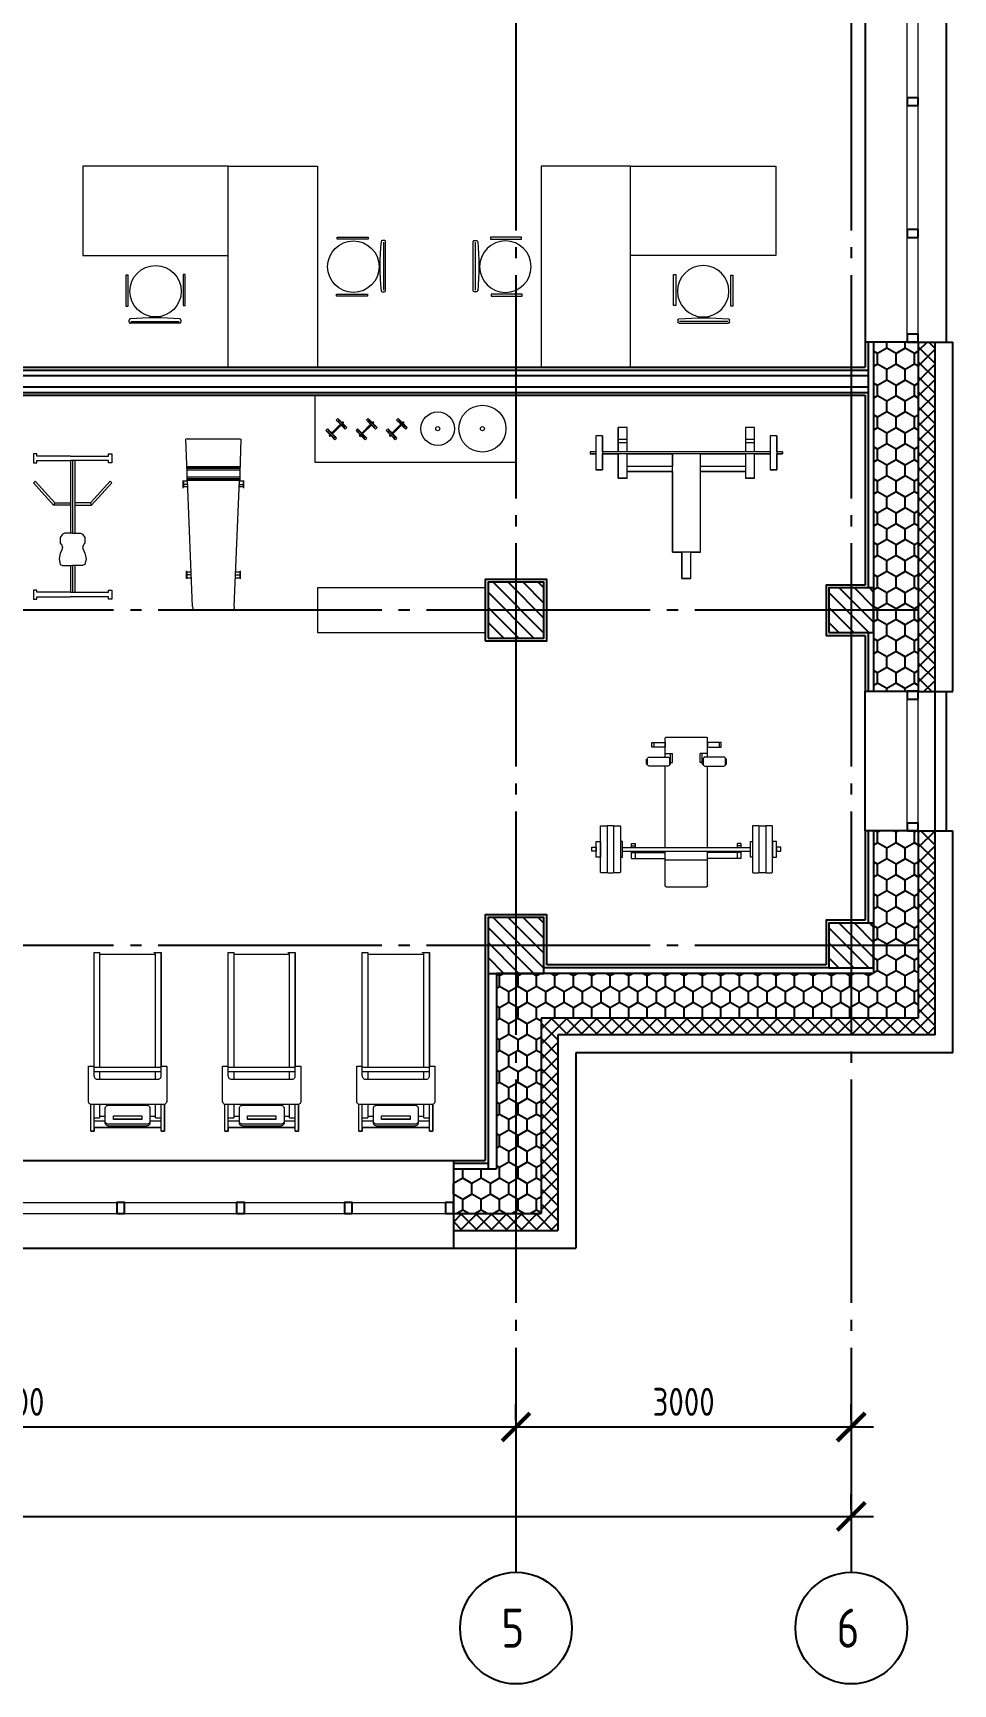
# Model space of a CAD drawing. Header units: millimetres. Extents: x -4830 to 49130, y -6610 to 29660.
# Drawn here: x 22679 to 30910, y -6610 to 8166 of the extents above; entities that cross this region are included whole.
import ezdxf

# ---------------------------------------------------------------- set-up
doc = ezdxf.new("R2010")
doc.units = ezdxf.units.MM
doc.linetypes.add('ГОСТ 2.303 5', pattern=[24, 20, -1.5, 1, -1.5])
doc.layers.add('Оборудование', color=5, linetype='Continuous', lineweight=18)
doc.layers.add('оси', color=40, linetype='Continuous')
doc.styles.add('ГОСТ 2.304', font='CS_Gost2304.shx')
doc.dimstyles.new('СПДС', dxfattribs={"dimscale": 100, "dimtxt": 2.5, "dimasz": 2.5, "dimexe": 2, "dimexo": 0.625, "dimgap": 1, "dimtad": 1, "dimdec": 0, "dimtxsty": 'ГОСТ 2.304', "dimblk": 'OBLIQUE', "dimblk1": 'OBLIQUE', "dimblk2": 'OBLIQUE', "dimcen": 2.5, "dimdle": 2, "dimadec": 0, "dimazin": 2, "dimtfac": 0.75, "dimtdec": 4, "dimtmove": 1, "dimatfit": 3, "dimfxl": 1, "dimtfill": 1, "dimtolj": 1, "dimarcsym": 1})
pattern_1 = [(90, (-394169.684, -10084.31), (-82.48892, 142.875), [95.25, -190.5]), (210, (-394169.684, -10084.31), (-82.48892, -142.875), [95.25, -190.5]), (150, (-394169.684, -10084.31), (-164.97784, 3e-07), [-190.5, 95.25])]
pattern_2 = [(135, (-394169.68, -10084.31), (-67.35192, -67.35192), []), (225, (-394169.68, -10084.31), (67.35192, -67.35192), [])]

# ---------------------------------------------------------------- blocks, each defined once
blk = doc.blocks.new('_ArchTick')
at = {"color": 0, "linetype": 'ByBlock', "const_width": 0.15}
blk.add_lwpolyline([(-0.5, -0.5), (0.5, 0.5)], dxfattribs=at)
blk = doc.blocks.new('*D42')
at = {"layer": 'Defpoints', "color": 0, "ltscale": 100, "transparency": 16777216}
for p in [(0, -5110), (30000, -5110), (30000, -5110)]:
    blk.add_point(p, dxfattribs=at)
at = {"layer": 'оси', "color": 0, "lineweight": -2, "ltscale": 100, "transparency": 16777216}
for p, q in [((0, -5047.5), (0, -4910)), ((30000, -5047.5), (30000, -4910)), ((-200, -5110), (30200, -5110))]:
    blk.add_line(p, q, dxfattribs=at)
at = {"layer": 'оси', "color": 0, "lineweight": -2, "ltscale": 100, "transparency": 16777216, "xscale": 250, "yscale": 250, "zscale": 250, "rotation": 180}
blk.add_blockref('_ArchTick', (0, -5110), dxfattribs=at)
at = {"layer": 'оси', "color": 0, "lineweight": -2, "ltscale": 100, "transparency": 16777216, "xscale": 250, "yscale": 250, "zscale": 250}
blk.add_blockref('_ArchTick', (30000, -5110), dxfattribs=at)
at = {"layer": 'оси', "color": 0, "ltscale": 100, "transparency": 16777216, "insert": (15000, -4885), "char_height": 250, "attachment_point": 5, "style": 'ГОСТ 2.304', "bg_fill": 3, "box_fill_scale": 1.1, "bg_fill_color": 256, "bg_fill_true_color": 13158600, "bg_fill_transparency": 0}
blk.add_mtext('\\A1;30000', dxfattribs=at)
blk = doc.blocks.new('*D46')
at = {"layer": 'Defpoints', "color": 0, "ltscale": 100, "transparency": 16777216}
for p in [(18000, -4310), (27000, -4310), (27000, -4310)]:
    blk.add_point(p, dxfattribs=at)
at = {"layer": 'оси', "color": 0, "lineweight": -2, "ltscale": 100, "transparency": 16777216}
for p, q in [((18000, -4247.5), (18000, -4110)), ((27000, -4247.5), (27000, -4110)), ((17800, -4310), (27200, -4310))]:
    blk.add_line(p, q, dxfattribs=at)
at = {"layer": 'оси', "color": 0, "lineweight": -2, "ltscale": 100, "transparency": 16777216, "xscale": 250, "yscale": 250, "zscale": 250, "rotation": 180}
blk.add_blockref('_ArchTick', (18000, -4310), dxfattribs=at)
at = {"layer": 'оси', "color": 0, "lineweight": -2, "ltscale": 100, "transparency": 16777216, "xscale": 250, "yscale": 250, "zscale": 250}
blk.add_blockref('_ArchTick', (27000, -4310), dxfattribs=at)
at = {"layer": 'оси', "color": 0, "ltscale": 100, "transparency": 16777216, "insert": (22500, -4085), "char_height": 250, "attachment_point": 5, "style": 'ГОСТ 2.304', "bg_fill": 3, "box_fill_scale": 1.1, "bg_fill_color": 256, "bg_fill_true_color": 13158600, "bg_fill_transparency": 0}
blk.add_mtext('\\A1;9000', dxfattribs=at)
blk = doc.blocks.new('*D47')
at = {"layer": 'Defpoints', "color": 0, "ltscale": 100, "transparency": 16777216}
for p in [(27000, -4310), (30000, -4310), (30000, -4310)]:
    blk.add_point(p, dxfattribs=at)
at = {"layer": 'оси', "color": 0, "lineweight": -2, "ltscale": 100, "transparency": 16777216}
for p, q in [((27000, -4247.5), (27000, -4110)), ((30000, -4247.5), (30000, -4110)), ((26800, -4310), (30200, -4310))]:
    blk.add_line(p, q, dxfattribs=at)
at = {"layer": 'оси', "color": 0, "lineweight": -2, "ltscale": 100, "transparency": 16777216, "xscale": 250, "yscale": 250, "zscale": 250, "rotation": 180}
blk.add_blockref('_ArchTick', (27000, -4310), dxfattribs=at)
at = {"layer": 'оси', "color": 0, "lineweight": -2, "ltscale": 100, "transparency": 16777216, "xscale": 250, "yscale": 250, "zscale": 250}
blk.add_blockref('_ArchTick', (30000, -4310), dxfattribs=at)
at = {"layer": 'оси', "color": 0, "ltscale": 100, "transparency": 16777216, "insert": (28500, -4085), "char_height": 250, "attachment_point": 5, "style": 'ГОСТ 2.304', "bg_fill": 3, "box_fill_scale": 1.1, "bg_fill_color": 256, "bg_fill_true_color": 13158600, "bg_fill_transparency": 0}
blk.add_mtext('\\A1;3000', dxfattribs=at)
blk = doc.blocks.new('ТР12 1340х1690')
at = {"layer": 'Оборудование'}
for p, q in [((-370, 1330), (-370, 1020)), ((-360, 1340), (0, 1340)), ((10, 1330), (10, 1020)), ((-670, 1088), (-370, 1088)), ((-670, 1088), (-670, 1020)), ((-636, 1088), (-636, 1020)), ((-370, 1100), (10, 1100)), ((310, 1088), (10, 1088)), ((276, 1088), (276, 1020)), ((310, 1088), (310, 1020)), ((-752, 1020), (392, 1020)), ((-752, 988), (392, 988)), ((-670, 1034), (-370, 1034)), ((-670, 988), (-670, 954)), ((-670, 974), (-636, 974)), ((-670, 954), (-636, 954)), ((-636, 988), (-636, 954)), ((-370, 988), (-370, 260)), ((310, 1034), (10, 1034)), ((10, 988), (10, 260)), ((276, 988), (276, 954)), ((310, 974), (276, 974)), ((310, 954), (276, 954)), ((310, 988), (310, 954)), ((-370, 180), (-370, 10)), ((-370, 148), (-304, 148)), ((-322, 228), (-304, 228)), ((-322, 198), (-322, 148)), ((-304, 228), (-304, 148)), ((-56, 228), (-56, 148)), ((-38, 228), (-56, 228)), ((10, 148), (-56, 148)), ((-38, 198), (-38, 148)), ((10, 180), (10, 10)), ((-472, 50), (-472, 90)), ((-360, 0), (0, 0)), ((112, 50), (112, 90))]:
    blk.add_line(p, q, dxfattribs=at)
for points in [[(-944, 794), (-896, 794, 0.414214), (-890, 800), (-890, 1208, 0.414214), (-896, 1214), (-944, 1214, 0.414214), (-950, 1208), (-950, 800, 0.414214)], [(-836, 794), (-884, 794, -0.414214), (-890, 800), (-890, 1208, -0.414214), (-884, 1214), (-836, 1214, -0.414214), (-830, 1208), (-830, 800, -0.414214)], [(-824, 794), (-776, 794, 0.414214), (-770, 800), (-770, 1208, 0.414214), (-776, 1214), (-824, 1214, 0.414214), (-830, 1208), (-830, 800, 0.414214)], [(464, 794), (416, 794, -0.414214), (410, 800), (410, 1208, -0.414214), (416, 1214), (464, 1214, -0.414214), (470, 1208), (470, 800, -0.414214)], [(476, 794), (524, 794, 0.414214), (530, 800), (530, 1208, 0.414214), (524, 1214), (476, 1214, 0.414214), (470, 1208), (470, 800, 0.414214)], [(584, 794), (536, 794, -0.414214), (530, 800), (530, 1208, -0.414214), (536, 1214), (584, 1214, -0.414214), (590, 1208), (590, 800, -0.414214)], [(-514, 180), (-346, 180, 0.414214), (-330, 196), (-330, 244, 0.414214), (-346, 260), (-514, 260, 0.414214), (-530, 244), (-530, 196, 0.414214)], [(154, 180), (-14, 180, -0.414214), (-30, 196), (-30, 244, -0.414214), (-14, 260), (154, 260, -0.414214), (170, 244), (170, 196, -0.414214)]]:
    blk.add_lwpolyline(points, format="xyb", close=True, dxfattribs=at)
for points in [[(-986, 934), (-950, 934), (-950, 1074), (-986, 1074)], [(-752, 934), (-770, 934), (-770, 1074), (-752, 1074)], [(392, 934), (410, 934), (410, 1074), (392, 1074)], [(626, 934), (590, 934), (590, 1074), (626, 1074)], [(-1026, 984), (-986, 984), (-986, 1020), (-1026, 1020)], [(666, 984), (626, 984), (626, 1020), (666, 1020)], [(-538, 198), (-530, 198), (-530, 244), (-538, 244)], [(-322, 198), (-330, 198), (-330, 244), (-322, 244)], [(-38, 198), (-30, 198), (-30, 244), (-38, 244)], [(178, 198), (170, 198), (170, 244), (178, 244)], [(-370, 50), (-370, 90), (-490, 90), (-490, 50)], [(10, 50), (10, 90), (130, 90), (130, 50)]]:
    blk.add_lwpolyline(points, close=True, dxfattribs=at)
for centre, start, end in [((-360, 1330), 90, 180), ((0, 1330), 0, 90), ((-360, 10), 180, 270), ((0, 10), 270, 0)]:
    blk.add_arc(centre, 10, start, end, dxfattribs=at)
blk = doc.blocks.new('ТР05 700х1600')
at = {"layer": 'Оборудование'}
for p, q in [((-630, 1600), (-630, 1360)), ((-630, 1600), (-600, 1600)), ((-600, 1600), (-630, 1600)), ((-630, 1600), (-630, 1360)), ((-600, 1600), (-600, 1362)), ((-600, 1565), (-600, 1600)), ((-600, 1565), (0, 1565)), ((0, 1565), (-600, 1565)), ((-600, 1506), (-500, 1506)), ((-600, 1480), (-550, 1480)), ((-550, 1362), (-550, 1480)), ((-498, 1536), (-500, 1531)), ((-500, 1531), (-500, 1527)), ((-500, 1527), (-500, 1392)), ((-498, 1521), (-500, 1517)), ((-500, 1517), (-500, 1512)), ((-496, 1540), (-498, 1536)), ((-496, 1525), (-498, 1521)), ((-493, 1543), (-496, 1540)), ((-493, 1529), (-496, 1525)), ((-489, 1547), (-493, 1543)), ((-489, 1532), (-493, 1529)), ((-485, 1549), (-489, 1547)), ((-485, 1534), (-489, 1532)), ((-480, 1551), (-485, 1549)), ((-480, 1536), (-485, 1534)), ((-475, 1552), (-480, 1551)), ((-475, 1537), (-480, 1536)), ((-470, 1553), (-475, 1552)), ((-470, 1538), (-475, 1537)), ((-130, 1553), (-470, 1553)), ((-130, 1538), (-470, 1538)), ((-173, 1494), (-427, 1494)), ((-427, 1494), (-427, 1461)), ((-173, 1493), (-427, 1493)), ((-173, 1461), (-173, 1494)), ((-125, 1552), (-130, 1553)), ((-125, 1537), (-130, 1538)), ((-120, 1551), (-125, 1552)), ((-120, 1536), (-125, 1537)), ((-115, 1549), (-120, 1551)), ((-115, 1534), (-120, 1536)), ((-111, 1547), (-115, 1549)), ((-111, 1532), (-115, 1534)), ((-107, 1543), (-111, 1547)), ((-107, 1529), (-111, 1532)), ((-104, 1540), (-107, 1543)), ((-104, 1525), (-107, 1529)), ((-102, 1536), (-104, 1540)), ((-102, 1521), (-104, 1525)), ((-100, 1531), (-102, 1536)), ((-100, 1517), (-102, 1521)), ((-100, 1527), (-100, 1531)), ((-100, 1392), (-100, 1527)), ((-100, 1512), (-100, 1517)), ((-100, 1506), (0, 1506)), ((-50, 1480), (0, 1480)), ((-50, 1480), (-50, 1362)), ((0, 1600), (0, 1362)), ((0, 1600), (30, 1600)), ((30, 1600), (0, 1600)), ((0, 1600), (0, 1565)), ((30, 1600), (30, 1360)), ((30, 1360), (30, 1600)), ((-648, 1342), (-650, 1337)), ((-650, 1337), (-650, 1332)), ((-649, 1337), (-650, 1332)), ((-650, 1332), (-650, 1016)), ((-650, 1332), (-650, 1016)), ((-648, 1342), (-649, 1337)), ((-646, 1347), (-648, 1342)), ((-646, 1347), (-648, 1342)), ((-643, 1351), (-646, 1347)), ((-643, 1351), (-646, 1347)), ((-639, 1355), (-643, 1351)), ((-639, 1355), (-643, 1351)), ((-635, 1358), (-639, 1355)), ((-635, 1358), (-639, 1355)), ((-630, 1360), (-635, 1358)), ((-630, 1360), (-635, 1358)), ((-625, 1361), (-630, 1360)), ((-620, 1362), (-625, 1361)), ((20, 1362), (-620, 1362)), ((-550, 1465), (-500, 1465)), ((-500, 1392), (-500, 1388)), ((-500, 1388), (-498, 1384)), ((-498, 1384), (-496, 1380)), ((-496, 1380), (-493, 1376)), ((-493, 1376), (-489, 1373)), ((-489, 1373), (-485, 1370)), ((-485, 1370), (-480, 1368)), ((-480, 1368), (-475, 1367)), ((-475, 1367), (-470, 1367)), ((-470, 1367), (-130, 1367)), ((-427, 1461), (-173, 1461)), ((-130, 1367), (-125, 1367)), ((-125, 1367), (-120, 1368)), ((-120, 1368), (-115, 1370)), ((-115, 1370), (-111, 1373)), ((-111, 1373), (-107, 1376)), ((-107, 1376), (-104, 1380)), ((-104, 1380), (-102, 1384)), ((-102, 1384), (-100, 1388)), ((-100, 1465), (-50, 1465)), ((-100, 1388), (-100, 1392)), ((25, 1361), (20, 1362)), ((30, 1360), (25, 1361)), ((35, 1358), (30, 1360)), ((35, 1358), (30, 1360)), ((39, 1355), (35, 1358)), ((39, 1355), (35, 1358)), ((43, 1351), (39, 1355)), ((43, 1351), (39, 1355)), ((46, 1347), (43, 1351)), ((46, 1347), (43, 1351)), ((48, 1342), (46, 1347)), ((48, 1342), (46, 1347)), ((50, 1337), (48, 1342)), ((49, 1337), (48, 1342)), ((50, 1332), (49, 1337)), ((50, 1332), (50, 1337)), ((50, 1016), (50, 1332)), ((50, 1016), (50, 1332)), ((-600, 1110), (-598, 1115)), ((-600, 1105), (-600, 1110)), ((-600, 1105), (-600, 0)), ((-600, 1066), (0, 1066)), ((-598, 1115), (-596, 1120)), ((-596, 1120), (-593, 1124)), ((-593, 1124), (-589, 1128)), ((-589, 1128), (-585, 1131)), ((-585, 1131), (-580, 1133)), ((-580, 1133), (-575, 1134)), ((-575, 1134), (-570, 1135)), ((-570, 1135), (-30, 1135)), ((-550, 1066), (-550, 1135)), ((-50, 1135), (-50, 1066)), ((-30, 1135), (-25, 1134)), ((-25, 1134), (-20, 1133)), ((-20, 1133), (-15, 1131)), ((-15, 1131), (-11, 1128)), ((-11, 1128), (-7, 1124)), ((-7, 1124), (-4, 1120)), ((-4, 1120), (-2, 1115)), ((-2, 1115), (0, 1110)), ((0, 1110), (0, 1105)), ((0, 1105), (0, 0)), ((-650, 1016), (-600, 1016)), ((-650, 1016), (-600, 1016)), ((-600, 1026), (0, 1026)), ((-600, 1016), (-600, 0)), ((-550, 0), (-550, 1026)), ((-50, 1026), (-50, 0)), ((0, 1016), (50, 1016)), ((0, 0), (0, 1016)), ((0, 1016), (50, 1016)), ((-600, 0), (-550, 0)), ((-600, 0), (-550, 0)), ((-550, 15), (-50, 15)), ((-550, 0), (-550, 15)), ((-550, 15), (-50, 15)), ((-55, 4), (-62, 4)), ((-62, 4), (-62, 0)), ((-62, 0), (-55, 0)), ((-55, 0), (-55, 4)), ((-50, 15), (-50, 0)), ((-50, 0), (0, 0)), ((-50, 0), (0, 0))]:
    blk.add_line(p, q, dxfattribs=at)
blk = doc.blocks.new('ТР07 1720х1350')
at = {"layer": 'Оборудование'}
for p, q in [((-80, 0), (-80, -236)), ((-80, 0), (0, 0)), ((-80, 0), (0, 0)), ((0, 0), (-80, 0)), ((-80, 0), (-80, -236)), ((0, 0), (0, -236)), ((0, -236), (0, 0)), ((-165, -236), (-165, -1114)), ((-165, -236), (85, -236)), ((-165, -236), (85, -236)), ((-80, -236), (-165, -236)), ((-165, -236), (-165, -958)), ((85, -236), (0, -236)), ((85, -236), (85, -1114)), ((85, -958), (85, -236)), ((-850, -973), (-790, -973)), ((-850, -1275), (-850, -973)), ((-790, -973), (-850, -973)), ((-850, -973), (-850, -1114)), ((-790, -1275), (-790, -973)), ((-790, -1114), (-790, -973)), ((-650, -896), (-650, -1114)), ((-650, -896), (-570, -896)), ((-570, -896), (-650, -896)), ((-650, -896), (-650, -1114)), ((-570, -1114), (-570, -896)), ((-570, -958), (-570, -896)), ((-570, -958), (-165, -958)), ((-165, -958), (-570, -958)), ((-570, -1001), (-165, -1001)), ((-570, -1114), (-570, -1001)), ((-570, -1001), (-165, -1001)), ((-165, -1001), (-165, -1114)), ((85, -958), (490, -958)), ((490, -958), (85, -958)), ((85, -1001), (490, -1001)), ((85, -1114), (85, -1001)), ((85, -1001), (490, -1001)), ((490, -896), (490, -1114)), ((490, -896), (570, -896)), ((570, -896), (490, -896)), ((490, -896), (490, -958)), ((490, -1001), (490, -1114)), ((570, -896), (570, -1114)), ((570, -1114), (570, -896)), ((710, -973), (770, -973)), ((710, -1275), (710, -973)), ((770, -973), (710, -973)), ((710, -973), (710, -1114)), ((770, -1275), (770, -973)), ((770, -1114), (770, -973)), ((-900, -1114), (-850, -1114)), ((-900, -1134), (-900, -1114)), ((-850, -1114), (-900, -1114)), ((-900, -1114), (-900, -1134)), ((-900, -1134), (-850, -1134)), ((-900, -1134), (-850, -1134)), ((-850, -1134), (-850, -1275)), ((-790, -1114), (710, -1114)), ((-650, -1114), (-790, -1114)), ((-790, -1134), (710, -1134)), ((-790, -1275), (-790, -1134)), ((-790, -1134), (-650, -1134)), ((-650, -1134), (-650, -1350)), ((-650, -1134), (-650, -1350)), ((-165, -1114), (-570, -1114)), ((-570, -1350), (-570, -1133)), ((-570, -1350), (-570, -1133)), ((-570, -1133), (490, -1134)), ((490, -1114), (85, -1114)), ((490, -1134), (490, -1350)), ((490, -1134), (490, -1350)), ((710, -1114), (570, -1114)), ((570, -1134), (570, -1350)), ((570, -1350), (570, -1134)), ((570, -1134), (710, -1134)), ((710, -1134), (710, -1275)), ((770, -1114), (820, -1114)), ((820, -1114), (770, -1114)), ((770, -1134), (820, -1134)), ((770, -1275), (770, -1134)), ((770, -1134), (820, -1134)), ((820, -1134), (820, -1114)), ((820, -1134), (820, -1114)), ((-850, -1275), (-790, -1275)), ((-850, -1275), (-790, -1275)), ((-650, -1214), (-570, -1214)), ((-650, -1243), (-570, -1243)), ((490, -1214), (570, -1214)), ((490, -1243), (570, -1243)), ((710, -1275), (770, -1275)), ((710, -1275), (770, -1275)), ((-650, -1350), (-570, -1350)), ((-650, -1350), (-570, -1350)), ((490, -1350), (570, -1350)), ((490, -1350), (570, -1350))]:
    blk.add_line(p, q, dxfattribs=at)
blk = doc.blocks.new('m_90')
at = {"layer": 'Оборудование'}
for p, q in [((-114.678508, -7.590031), (-101.588577, 5.502534)), ((-114.211041, -8.057618), (-101.121098, 5.034972)), ((-113.628227, -8.640527), (-100.538284, 4.452062)), ((-113.368851, -8.899998), (-100.278908, 4.192591)), ((-107.7416, 11.656833), (-105.330378, 14.068651)), ((-101.588577, 5.502534), (-107.7416, 11.656833)), ((-105.074805, 10.023141), (-105.591506, 9.50625)), ((-105.591506, 9.50625), (-96.342772, 0.255657)), ((-105.330378, 14.068651), (-103.180271, 11.918068)), ((-103.895217, 11.599517), (-105.27305, 10.221386)), ((-105.27305, 10.221386), (-105.108696, 10.057044)), ((-105.108696, 10.057044), (-95.627838, 0.574231)), ((-100.325495, 9.062791), (-104.814655, 13.552833)), ((-94.414264, 2.116704), (-103.895217, 11.599517)), ((-103.180271, 11.918068), (-103.696972, 11.401272)), ((-91.781348, 0.516892), (-103.346187, 12.083984)), ((-103.346187, 12.083984), (-100.325495, 9.062791)), ((-103.180271, 11.918068), (-102.828223, 11.566019)), ((-100.325495, 9.062791), (-98.555857, 7.292772)), ((-100.278908, 4.192591), (-94.192678, -1.894927)), ((-99.177247, 7.914353), (-97.798735, 9.293175)), ((-97.331256, 8.825589), (-98.709768, 7.44679)), ((-98.127049, 6.86388), (-96.748441, 8.242679)), ((-97.867578, 6.60441), (-96.489066, 7.983208)), ((-97.798735, 9.293175), (-97.331256, 8.825589)), ((-96.748441, 8.242679), (-97.331256, 8.825589)), ((-96.786231, 5.522752), (-93.765622, 2.501464)), ((-96.489066, 7.983208), (-96.748441, 8.242679)), ((-96.342772, 0.255657), (-95.826072, 0.772476)), ((-95.627838, 0.574231), (-94.250006, 1.952339)), ((-93.931443, 2.66738), (-94.448143, 2.150584)), ((-94.250006, 1.952339), (-94.414264, 2.116704)), ((-94.283491, 3.019524), (-92.297071, 1.032615)), ((-94.192678, -1.894927), (-91.781348, 0.516892)), ((-93.765622, 2.501464), (-93.931443, 2.66738)), ((-92.297071, 1.032615), (-93.765622, 2.501464)), ((-69.678508, -7.590031), (-56.588577, 5.502534)), ((-69.211041, -8.057618), (-56.121098, 5.034972)), ((-68.628227, -8.640527), (-55.538284, 4.452062)), ((-68.368851, -8.899998), (-55.278908, 4.192591)), ((-62.7416, 11.656833), (-60.330378, 14.068651)), ((-56.588577, 5.502534), (-62.7416, 11.656833)), ((-60.074805, 10.023141), (-60.591506, 9.50625)), ((-60.591506, 9.50625), (-51.342772, 0.255657)), ((-60.330378, 14.068651), (-58.180271, 11.918068)), ((-58.895217, 11.599517), (-60.27305, 10.221386)), ((-60.27305, 10.221386), (-60.108696, 10.057044)), ((-60.108696, 10.057044), (-50.627838, 0.574231)), ((-55.325495, 9.062791), (-59.814655, 13.552833)), ((-49.414264, 2.116704), (-58.895217, 11.599517)), ((-58.180271, 11.918068), (-58.696972, 11.401272)), ((-46.781348, 0.516892), (-58.346187, 12.083984)), ((-58.346187, 12.083984), (-55.325495, 9.062791)), ((-58.180271, 11.918068), (-57.828223, 11.566019)), ((-55.325495, 9.062791), (-53.555857, 7.292772)), ((-55.278908, 4.192591), (-49.192678, -1.894927)), ((-54.177247, 7.914353), (-52.798735, 9.293175)), ((-52.331256, 8.825589), (-53.709768, 7.44679)), ((-53.127049, 6.86388), (-51.748441, 8.242679)), ((-52.867578, 6.60441), (-51.489066, 7.983208)), ((-52.798735, 9.293175), (-52.331256, 8.825589)), ((-51.748441, 8.242679), (-52.331256, 8.825589)), ((-51.786231, 5.522752), (-48.765622, 2.501464)), ((-51.489066, 7.983208), (-51.748441, 8.242679)), ((-51.342772, 0.255657), (-50.826072, 0.772476)), ((-50.627838, 0.574231), (-49.250006, 1.952339)), ((-48.931443, 2.66738), (-49.448143, 2.150584)), ((-49.250006, 1.952339), (-49.414264, 2.116704)), ((-49.283491, 3.019524), (-47.297071, 1.032615)), ((-49.192678, -1.894927), (-46.781348, 0.516892)), ((-48.765622, 2.501464), (-48.931443, 2.66738)), ((-47.297071, 1.032615), (-48.765622, 2.501464)), ((-24.678508, -7.590031), (-11.588577, 5.502534)), ((-24.211041, -8.057618), (-11.121098, 5.034972)), ((-23.628227, -8.640527), (-10.538284, 4.452062)), ((-23.368851, -8.899998), (-10.278908, 4.192591)), ((-17.7416, 11.656833), (-15.330378, 14.068651)), ((-11.588577, 5.502534), (-17.7416, 11.656833)), ((-15.074805, 10.023141), (-15.591506, 9.50625)), ((-15.591506, 9.50625), (-6.342772, 0.255657)), ((-15.330378, 14.068651), (-13.180271, 11.918068)), ((-13.895217, 11.599517), (-15.27305, 10.221386)), ((-15.27305, 10.221386), (-15.108696, 10.057044)), ((-15.108696, 10.057044), (-5.627838, 0.574231)), ((-10.325495, 9.062791), (-14.814655, 13.552833)), ((-4.414264, 2.116704), (-13.895217, 11.599517)), ((-13.180271, 11.918068), (-13.696972, 11.401272)), ((-1.781348, 0.516892), (-13.346187, 12.083984)), ((-13.346187, 12.083984), (-10.325495, 9.062791)), ((-13.180271, 11.918068), (-12.828223, 11.566019)), ((-10.325495, 9.062791), (-8.555857, 7.292772)), ((-10.278908, 4.192591), (-4.192678, -1.894927)), ((-9.177247, 7.914353), (-7.798735, 9.293175)), ((-7.331256, 8.825589), (-8.709768, 7.44679)), ((-8.127049, 6.86388), (-6.748441, 8.242679)), ((-7.867578, 6.60441), (-6.489066, 7.983208)), ((-7.798735, 9.293175), (-7.331256, 8.825589)), ((-6.748441, 8.242679), (-7.331256, 8.825589)), ((-6.786231, 5.522752), (-3.765622, 2.501464)), ((-6.489066, 7.983208), (-6.748441, 8.242679)), ((-6.342772, 0.255657), (-5.826072, 0.772476)), ((-5.627838, 0.574231), (-4.250006, 1.952339)), ((-3.931443, 2.66738), (-4.448143, 2.150584)), ((-4.250006, 1.952339), (-4.414264, 2.116704)), ((-4.283491, 3.019524), (-2.297071, 1.032615)), ((-4.192678, -1.894927), (-1.781348, 0.516892)), ((-3.765622, 2.501464), (-3.931443, 2.66738)), ((-2.297071, 1.032615), (-3.765622, 2.501464)), ((-120.831543, -1.435733), (-123.242861, -3.847551)), ((-123.242861, -3.847551), (-120.796877, -6.294036)), ((-120.576078, -5.481243), (-121.092778, -5.998039)), ((-121.092778, -5.998039), (-111.84395, -15.248728)), ((-120.831543, -1.435733), (-118.681437, -3.586316)), ((-120.31582, -1.951551), (-120.831543, -1.435733)), ((-119.396383, -3.904891), (-120.774227, -5.282998)), ((-120.774227, -5.282998), (-111.129099, -14.930176)), ((-120.31582, -1.951551), (-118.329388, -3.938365)), ((-118.329388, -3.938365), (-120.31582, -1.951551)), ((-109.915525, -13.38768), (-119.396383, -3.904891)), ((-118.681437, -3.586316), (-119.198138, -4.103112)), ((-118.847352, -3.4204), (-114.057022, -8.211612)), ((-114.057022, -8.211612), (-118.847352, -3.4204)), ((-117.089754, -10.00185), (-118.467003, -11.379385)), ((-118.467003, -11.379385), (-117.157322, -12.689256)), ((-118.329388, -3.938365), (-115.826756, -6.441593)), ((-117.999512, -11.846876), (-116.622359, -10.469436)), ((-117.416698, -12.429881), (-116.039449, -11.052441)), ((-117.157322, -12.689256), (-115.780169, -11.311817)), ((-116.38692, -5.881333), (-114.678508, -7.590031)), ((-114.057022, -8.211612), (-109.432715, -12.836909)), ((-109.2668, -13.00292), (-114.057022, -8.211612)), ((-112.117678, -14.974999), (-109.693843, -17.399311)), ((-111.84395, -15.248728), (-111.327249, -14.731931)), ((-111.129099, -14.930176), (-109.751183, -13.552046)), ((-109.432715, -12.836909), (-109.949404, -13.3538)), ((-109.751183, -13.552046), (-109.915525, -13.38768)), ((-109.784681, -12.48486), (-107.798249, -14.471674)), ((-109.693843, -17.399311), (-107.282621, -14.987492)), ((-107.282621, -14.987492), (-109.432715, -12.836909)), ((-109.432715, -12.836909), (-109.2668, -13.00292)), ((-107.798249, -14.471674), (-109.2668, -13.00292)), ((-107.798249, -14.471674), (-107.282621, -14.987492)), ((-75.831543, -1.435733), (-78.242861, -3.847551)), ((-78.242861, -3.847551), (-75.796877, -6.294036)), ((-75.576078, -5.481243), (-76.092778, -5.998039)), ((-76.092778, -5.998039), (-66.84395, -15.248728)), ((-75.831543, -1.435733), (-73.681437, -3.586316)), ((-75.31582, -1.951551), (-75.831543, -1.435733)), ((-74.396383, -3.904891), (-75.774227, -5.282998)), ((-75.774227, -5.282998), (-66.129099, -14.930176)), ((-75.31582, -1.951551), (-73.329388, -3.938365)), ((-73.329388, -3.938365), (-75.31582, -1.951551)), ((-64.915525, -13.38768), (-74.396383, -3.904891)), ((-73.681437, -3.586316), (-74.198138, -4.103112)), ((-73.847352, -3.4204), (-69.057022, -8.211612)), ((-69.057022, -8.211612), (-73.847352, -3.4204)), ((-72.089754, -10.00185), (-73.467003, -11.379385)), ((-73.467003, -11.379385), (-72.157322, -12.689256)), ((-73.329388, -3.938365), (-70.826756, -6.441593)), ((-72.999512, -11.846876), (-71.622359, -10.469436)), ((-72.416698, -12.429881), (-71.039449, -11.052441)), ((-72.157322, -12.689256), (-70.780169, -11.311817)), ((-71.38692, -5.881333), (-69.678508, -7.590031)), ((-69.057022, -8.211612), (-64.432715, -12.836909)), ((-64.2668, -13.00292), (-69.057022, -8.211612)), ((-67.117678, -14.974999), (-64.693843, -17.399311)), ((-66.84395, -15.248728), (-66.327249, -14.731931)), ((-66.129099, -14.930176), (-64.751183, -13.552046)), ((-64.432715, -12.836909), (-64.949404, -13.3538)), ((-64.751183, -13.552046), (-64.915525, -13.38768)), ((-64.784681, -12.48486), (-62.798249, -14.471674)), ((-64.693843, -17.399311), (-62.282621, -14.987492)), ((-62.282621, -14.987492), (-64.432715, -12.836909)), ((-64.432715, -12.836909), (-64.2668, -13.00292)), ((-62.798249, -14.471674), (-64.2668, -13.00292)), ((-62.798249, -14.471674), (-62.282621, -14.987492)), ((-30.831543, -1.435733), (-33.242861, -3.847551)), ((-33.242861, -3.847551), (-30.796877, -6.294036)), ((-30.576078, -5.481243), (-31.092778, -5.998039)), ((-31.092778, -5.998039), (-21.84395, -15.248728)), ((-30.831543, -1.435733), (-28.681437, -3.586316)), ((-30.31582, -1.951551), (-30.831543, -1.435733)), ((-29.396383, -3.904891), (-30.774227, -5.282998)), ((-30.774227, -5.282998), (-21.129099, -14.930176)), ((-30.31582, -1.951551), (-28.329388, -3.938365)), ((-28.329388, -3.938365), (-30.31582, -1.951551)), ((-19.915525, -13.38768), (-29.396383, -3.904891)), ((-28.681437, -3.586316), (-29.198138, -4.103112)), ((-28.847352, -3.4204), (-24.057022, -8.211612)), ((-24.057022, -8.211612), (-28.847352, -3.4204)), ((-27.089754, -10.00185), (-28.467003, -11.379385)), ((-28.467003, -11.379385), (-27.157322, -12.689256)), ((-28.329388, -3.938365), (-25.826756, -6.441593)), ((-27.999512, -11.846876), (-26.622359, -10.469436)), ((-27.416698, -12.429881), (-26.039449, -11.052441)), ((-27.157322, -12.689256), (-25.780169, -11.311817)), ((-26.38692, -5.881333), (-24.678508, -7.590031)), ((-24.057022, -8.211612), (-19.432715, -12.836909)), ((-19.2668, -13.00292), (-24.057022, -8.211612)), ((-22.117678, -14.974999), (-19.693843, -17.399311)), ((-21.84395, -15.248728), (-21.327249, -14.731931)), ((-21.129099, -14.930176), (-19.751183, -13.552046)), ((-19.432715, -12.836909), (-19.949404, -13.3538)), ((-19.751183, -13.552046), (-19.915525, -13.38768)), ((-19.784681, -12.48486), (-17.798249, -14.471674)), ((-19.693843, -17.399311), (-17.282621, -14.987492)), ((-17.282621, -14.987492), (-19.432715, -12.836909)), ((-19.432715, -12.836909), (-19.2668, -13.00292)), ((-17.798249, -14.471674), (-19.2668, -13.00292)), ((-17.798249, -14.471674), (-17.282621, -14.987492))]:
    blk.add_line(p, q, dxfattribs=at)
blk = doc.blocks.new('ТР01 540х1535')
at = {"layer": 'Оборудование'}
for p, q in [((-433, 1499), (-478, 372)), ((-433, 1499), (-432, 1513)), ((-432, 1513), (-430, 1523)), ((-430, 1523), (-428, 1529)), ((-428, 1529), (-426, 1532)), ((-426, 1532), (-67, 1532)), ((-65, 1529), (-67, 1532)), ((-63, 1523), (-65, 1529)), ((-61, 1513), (-63, 1523)), ((-59, 1499), (-61, 1513)), ((-59, 1499), (-15, 372)), ((-486, 1180), (-486, 1250)), ((-485, 1245), (-443, 1245)), ((-485, 1245), (-485, 1192)), ((-445, 1215), (-485, 1215)), ((-485, 1192), (-445, 1192)), ((-49, 1245), (-7, 1245)), ((-48, 1215), (-6, 1215)), ((-47, 1192), (-7, 1192)), ((-7, 1192), (-7, 1245)), ((-6, 1250), (-6, 1180)), ((-516, 370), (-516, 440)), ((-515, 428), (-475, 428)), ((-515, 428), (-515, 375)), ((-476, 405), (-515, 405)), ((-515, 375), (-478, 375)), ((-492, 0), (-481, 301)), ((-481, 247), (-481, 372)), ((-481, 372), (-12, 372)), ((-481, 371), (-12, 371)), ((-481, 370), (-12, 370)), ((-481, 368), (-12, 368)), ((-481, 364), (-12, 364)), ((-481, 356), (-12, 356)), ((-481, 340), (-12, 340)), ((-17, 428), (23, 428)), ((-16, 405), (24, 405)), ((-15, 375), (23, 375)), ((-12, 372), (-12, 247)), ((-12, 306), (0, 0)), ((23, 375), (23, 428)), ((24, 440), (24, 370)), ((-481, 279), (-12, 279)), ((-481, 263), (-12, 263)), ((-481, 255), (-12, 255)), ((-481, 251), (-12, 251)), ((-481, 249), (-12, 249)), ((-481, 248), (-12, 248)), ((-481, 247), (-12, 247)), ((-481, -3), (-492, 0)), ((-12, -3), (0, 0)), ((-12, -3), (-481, -3))]:
    blk.add_line(p, q, dxfattribs=at)
blk = doc.blocks.new('рабочее место 3')
at = {"layer": 'Оборудование', "ltscale": 100}
for p, q in [((665, 1397), (665, 1378)), ((1116, 1407), (675, 1407)), ((680, 1391), (1111, 1391)), ((1126, 1378), (1126, 1397))]:
    blk.add_line(p, q, dxfattribs=at)
for points in [[(635, 975), (635, 1253), (654, 1253), (654, 975)], [(1146, 969), (1146, 1248), (1165, 1248), (1165, 969)], [(0, 0), (0, 800), (1800, 800), (1800, 0)]]:
    blk.add_lwpolyline(points, close=True, dxfattribs=at)
blk.add_circle((900, 1120), 230, dxfattribs=at)
for centre, radius, start, end in [((675, 1397), 10, 90, 180.0949), ((675, 1378), 10, 180.0949, 264.4594), ((895, 3653), 2296, 264.4594, 275.5391), ((1116, 1397), 10, 0.0375, 90), ((1116, 1378), 10, 275.5391, 0.0375)]:
    blk.add_arc(centre, radius, start, end, dxfattribs=at)
blk = doc.blocks.new('рабочее место 4')
at = {"layer": 'Оборудование', "ltscale": 100}
for p, q in [((1378, 876), (1397, 876)), ((1391, 430), (1391, 861)), ((1407, 866), (1407, 425)), ((1397, 415), (1378, 415))]:
    blk.add_line(p, q, dxfattribs=at)
for points in [[(0, 0), (800, 0), (800, 1300), (0, 1300)], [(969, 896), (1248, 896), (1248, 915), (969, 915)], [(975, 385), (1253, 385), (1253, 404), (975, 404)]]:
    blk.add_lwpolyline(points, close=True, dxfattribs=at)
blk.add_circle((1120, 650), 230, dxfattribs=at)
for centre, radius, start, end in [((3653, 645), 2296, 174.4609, 185.5406), ((1378, 866), 10, 89.9625, 174.4609), ((1397, 866), 10, 360, 89.9625), ((1378, 425), 10, 185.5406, 269.9051), ((1397, 425), 10, 269.9051, 360)]:
    blk.add_arc(centre, radius, start, end, dxfattribs=at)
blk = doc.blocks.new('cg')
at = {"layer": 'Оборудование', "ltscale": 300}
for p, q in [((96955, -10493), (96925, -10493)), ((96925, -10493), (96925, -10573)), ((96925, -10573), (96955, -10573)), ((96955, -10513), (96955, -10493)), ((97255, -10513), (96955, -10513)), ((96955, -10553), (97255, -10553)), ((96955, -10573), (96955, -10553)), ((97255, -10513), (97595, -10513)), ((97255, -10553), (97255, -11203)), ((97595, -10553), (97255, -10553)), ((97275, -10553), (97275, -11203)), ((97295, -10553), (97295, -11203)), ((97595, -10493), (97625, -10493)), ((97595, -10513), (97595, -10493)), ((97595, -10573), (97595, -10553)), ((97625, -10573), (97595, -10573)), ((97625, -10493), (97625, -10573)), ((96925, -10753), (96939, -10739)), ((97105, -10953), (96925, -10753)), ((96939, -10739), (97115, -10933)), ((97611, -10739), (97435, -10933)), ((97445, -10953), (97625, -10753)), ((97625, -10753), (97611, -10739)), ((97115, -10933), (97105, -10953)), ((97115, -10933), (97255, -10933)), ((97255, -10933), (97255, -10953)), ((97295, -10933), (97295, -10953)), ((97435, -10933), (97295, -10933)), ((97435, -10933), (97445, -10953)), ((97255, -10953), (97105, -10953)), ((97295, -10953), (97445, -10953)), ((97185, -11213), (97165, -11243)), ((97205, -11203), (97185, -11213)), ((97275, -11203), (97205, -11203)), ((97275, -11203), (97345, -11203)), ((97345, -11203), (97365, -11213)), ((97365, -11213), (97385, -11243)), ((97165, -11243), (97165, -11293)), ((97165, -11293), (97175, -11303)), ((97175, -11363), (97165, -11383)), ((97175, -11303), (97185, -11333)), ((97185, -11333), (97175, -11363)), ((97375, -11303), (97365, -11333)), ((97365, -11333), (97375, -11363)), ((97385, -11293), (97375, -11303)), ((97375, -11363), (97385, -11383)), ((97385, -11243), (97385, -11293)), ((97165, -11383), (97155, -11433)), ((97155, -11433), (97165, -11483)), ((97165, -11483), (97185, -11493)), ((97185, -11493), (97275, -11493)), ((97255, -11493), (97255, -11733)), ((97365, -11493), (97275, -11493)), ((97275, -11493), (97275, -11733)), ((97295, -11493), (97295, -11733)), ((97385, -11483), (97365, -11493)), ((97385, -11383), (97395, -11433)), ((97395, -11433), (97385, -11483)), ((96955, -11713), (96925, -11713)), ((96925, -11713), (96925, -11793)), ((96925, -11793), (96955, -11793)), ((96955, -11733), (96955, -11713)), ((97255, -11733), (96955, -11733)), ((96955, -11773), (97255, -11773)), ((96955, -11793), (96955, -11773)), ((97255, -11733), (97595, -11733)), ((97595, -11773), (97255, -11773)), ((97595, -11713), (97625, -11713)), ((97595, -11733), (97595, -11713)), ((97595, -11793), (97595, -11773)), ((97625, -11793), (97595, -11793)), ((97625, -11713), (97625, -11793))]:
    blk.add_line(p, q, dxfattribs=at)

msp = doc.modelspace()

# ---------------------------------------------------------------- hatches: boundary and pattern name
at = {"ltscale": 100}
h = msp.add_hatch(dxfattribs=at)
h.set_pattern_fill('HONEY', color=256, scale=30, angle=90)
h.set_pattern_definition(pattern_1)
h.paths.add_polyline_path([(30600, 5400), (30500, 5400), (30200, 5400), (30200, 2272.5), (30500, 2272.5), (30600, 2272.5)])
h = msp.add_hatch(dxfattribs=at)
h.set_pattern_fill('ANSI37', color=256, scale=30, angle=90)
h.set_pattern_definition(pattern_2)
h.paths.add_polyline_path([(30750, 5400), (30600, 5400), (30600, 2272.5), (30750, 2272.5)])
h = msp.add_hatch(dxfattribs=at)
h.set_pattern_fill('ANSI31', color=256, scale=30, angle=90)
h.set_pattern_definition([(135, (-394169.68, -31084.31), (-67.35192, -67.35192), [])])
h.paths.add_polyline_path([(27250, 3250), (26750, 3250), (26750, 2750), (27250, 2750)])
h = msp.add_hatch(dxfattribs=at)
h.set_pattern_fill('ANSI31', color=256, scale=30, angle=90)
h.set_pattern_definition([(135, (-376169.68, -31084.31), (-67.35192, -67.35192), [])])
h.paths.add_polyline_path([(30200, 3200), (29800, 3200), (29800, 2800), (30200, 2800)])
h = msp.add_hatch(dxfattribs=at)
h.set_pattern_fill('HONEY', color=256, scale=30, angle=90)
h.set_pattern_definition(pattern_1)
h.paths.add_polyline_path([(30600, 1025), (30500, 1025), (30200, 1025), (30200, -250), (26825, -250), (26825, -2000), (26440, -2000), (26440, -2400), (27225, -2400), (27225, -650), (30600, -650)])
h = msp.add_hatch(dxfattribs=at)
h.set_pattern_fill('ANSI37', color=256, scale=30, angle=90)
h.set_pattern_definition(pattern_2)
h.paths.add_polyline_path([(27375, -800), (30750, -800), (30750, 1025), (30600, 1025), (30600, -650), (27225, -650), (27225, -2400), (26440, -2400), (26440, -2550), (27375, -2550)])
h = msp.add_hatch(dxfattribs=at)
h.set_pattern_fill('ANSI31', color=256, scale=30, angle=90)
h.set_pattern_definition([(135, (-394169.68, -34084.31), (-67.35192, -67.35192), [])])
h.paths.add_polyline_path([(27250, 250), (26750, 250), (26750, -250), (27250, -250)])
h = msp.add_hatch(dxfattribs=at)
h.set_pattern_fill('ANSI31', color=256, scale=30, angle=90)
h.set_pattern_definition([(135, (-376169.68, -34084.31), (-67.35192, -67.35192), [])])
h.paths.add_polyline_path([(30200, 200), (29800, 200), (29800, -200), (30200, -200)])

# ---------------------------------------------------------------- linework, layer by layer
for p, q in [((30850, 9775), (30850, 5400)), ((30125, 8525), (30125, 5400)), ((30125, 5400), (30125, 5175)), ((30125, 5400), (30125, 5175)), ((30600, 5400), (30125, 5400)), ((30600, 5400), (30125, 5400)), ((30150, 5400), (30150, 3200)), ((30200, 5400), (30200, 2272.5)), ((30600, 5400), (30600, 2272.5)), ((30600, 5400), (30850, 5400)), ((30600, 5400), (30910, 5400)), ((30750, -800), (30750, 5400)), ((30910, 2272.5), (30910, 5400)), ((10185, 5175), (30125, 5175)), ((10185, 5150), (30150, 5150)), ((10185, 5100), (30150, 5100)), ((10185, 5000), (30150, 5000)), ((10185, 4950), (30150, 4950)), ((10185, 4925), (30125, 4925)), ((30125, 4925), (30125, 3225)), ((30125, 2775), (30125, 2272.5)), ((30150, 2800), (30150, 2272.5)), ((30125, 2275), (30125, 2272.5)), ((30125, 1025), (30125, 2275)), ((30600, 2272.5), (30125, 2272.5)), ((30600, 2272.5), (30910, 2272.5)), ((30850, 2275), (30850, 1025)), ((30125, 1025), (30125, 225)), ((30600, 1025), (30125, 1025)), ((30150, 1025), (30150, 200)), ((30200, 1025), (30200, -250)), ((30600, 1025), (30600, -650)), ((30600, 1025), (30910, 1025)), ((30910, -960), (30910, 1025)), ((26725, -250), (26725, -1925)), ((26750, -250), (26750, -2000)), ((30200, -250), (26825, -250)), ((26825, -250), (26825, -2000)), ((29800, -200), (27250, -200)), ((29775, -175), (27275, -175)), ((30600, -650), (27225, -650)), ((27225, -650), (27225, -2400)), ((27375, -800), (27375, -2550)), ((30750, -800), (27375, -800)), ((27535, -960), (27535, -2710)), ((30910, -960), (27535, -960)), ((21560, -1925), (26440, -1925)), ((26440, -1925), (26440, -2400)), ((26440, -1925), (26725, -1925)), ((26440, -1950), (26750, -1950)), ((26440, -2000), (26825, -2000)), ((26440, -2400), (27225, -2400)), ((26440, -2400), (26440, -2710)), ((26440, -2550), (27375, -2550)), ((11465, -2710), (27535, -2710))]:
    msp.add_line(p, q, dxfattribs=at)
at = {"color": 4, "lineweight": 15, "ltscale": 100}
for p, q in [((30500, 5400), (30500, 8525)), ((30600, 5400), (30600, 8525)), ((30500, 1025), (30500, 2275)), ((30600, 2272.5), (30600, 2275)), ((30600, 1025), (30600, 2275)), ((21560, -2300), (26440, -2300)), ((21560, -2400), (26440, -2400))]:
    msp.add_line(p, q, dxfattribs=at)
at = {"color": 4, "ltscale": 100}
for points in [[(30600, 7517.5), (30600, 7587.5), (30500, 7587.5), (30500, 7517.5)], [(30600, 6337.5), (30600, 6407.5), (30500, 6407.5), (30500, 6337.5)], [(30600, 5400), (30600, 5470), (30500, 5470), (30500, 5400)], [(30600, 2205), (30600, 2275), (30500, 2275), (30500, 2205)], [(30600, 1025), (30600, 1095), (30500, 1095), (30500, 1025)], [(23427.6, -2400), (23497.6, -2400), (23497.6, -2300), (23427.6, -2300)], [(24500, -2400), (24570, -2400), (24570, -2300), (24500, -2300)], [(25464.8, -2400), (25534.8, -2400), (25534.8, -2300), (25464.8, -2300)], [(26370, -2400), (26440, -2400), (26440, -2300), (26370, -2300)]]:
    msp.add_lwpolyline(points, close=True, dxfattribs=at)
at = {"ltscale": 100}
for points in [[(26725, 2725), (27275, 2725), (27275, 3275), (26725, 3275)], [(26750, 2750), (27250, 2750), (27250, 3250), (26750, 3250)], [(29800, 2800), (30200, 2800), (30200, 3200), (29800, 3200)], [(26750, -250), (27250, -250), (27250, 250), (26750, 250)], [(29800, -200), (30200, -200), (30200, 200), (29800, 200)]]:
    msp.add_lwpolyline(points, close=True, dxfattribs=at)
for points in [[(30125, 3225), (29775, 3225), (29775, 2775), (30125, 2775)], [(27275, -175), (27275, 275), (26725, 275), (26725, -250)], [(30125, 225), (29775, 225), (29775, -175)]]:
    msp.add_lwpolyline(points, dxfattribs=at)
at = {"layer": 'Оборудование', "ltscale": 100}
for points in [[(27000, 4325), (27000, 4925), (25200, 4925), (25200, 4325)], [(25225, 3200), (25225, 2800), (26725, 2800), (26725, 3200)]]:
    msp.add_lwpolyline(points, close=True, dxfattribs=at)
for centre, radius in [((26300, 4625), 150), ((26700, 4625), 210), ((26300, 4625), 18), ((26700, 4625), 18)]:
    msp.add_circle(centre, radius, dxfattribs=at)
at = {"layer": 'оси', "linetype": 'ГОСТ 2.303 5', "lineweight": 25, "ltscale": 100}
for points in [[(30600, 3000), (-3330, 3000)], [(30600, 0), (-3330, 0)]]:
    msp.add_lwpolyline(points, dxfattribs=at)
at = {"layer": 'оси', "linetype": 'Continuous', "lineweight": 25, "ltscale": 100}
for centre in [(27000, -6110), (30000, -6110)]:
    msp.add_circle(centre, 500, dxfattribs=at)

# ---------------------------------------------------------------- block references
at = {"xscale": 6, "yscale": 6, "zscale": 6}
msp.add_blockref('m_90', (26038.2, 4631.3), dxfattribs=at)
at = {"layer": 'Оборудование', "rotation": 270}
for name, p in [('рабочее место 4', (23125, 6975)), ('рабочее место 3', (24425, 6975))]:
    msp.add_blockref(name, p, dxfattribs=at)
at = {"layer": 'Оборудование', "xscale": -1}
for name, p, rotation in [('рабочее место 3', (28025, 6975), 90), ('рабочее место 4', (29325, 6975), 90), ('ТР12 1340х1690', (28705, 1865), 180), ('ТР05 700х1600', (23825, -63.1), 180), ('ТР05 700х1600', (25025, -63.1), 180), ('ТР05 700х1600', (26225, -63.1), 180)]:
    msp.add_blockref(name, p, dxfattribs=dict(at, rotation=rotation))
at = {"layer": 'Оборудование', "ltscale": 100, "rotation": 180}
for name, p in [('ТР07 1720х1350', (28485, 3285)), ('ТР01 540х1535', (24047, 4531.7))]:
    msp.add_blockref(name, p, dxfattribs=at)
at = {"layer": 'Оборудование', "ltscale": 100}
msp.add_blockref('cg', (-74242, 14893.3), dxfattribs=at)

# ---------------------------------------------------------------- texts
at = {"layer": 'оси', "linetype": 'Continuous', "lineweight": 25, "ltscale": 100, "char_height": 350, "width": 650, "attachment_point": 1, "style": 'ГОСТ 2.304'}
for s, insert in [('\\f|b0|i0|c1|p0;\\W1.0000000000;\\T1.0000000000;\\o\\l5', (26868.8, -5935)), ('\\f|b0|i0|c1|p0;\\W1.0000000000;\\T1.0000000000;\\o\\l6', (29868.8, -5935))]:
    msp.add_mtext(s, dxfattribs=dict(at, insert=insert))

# ---------------------------------------------------------------- dimensions: what is measured, and where the dimension line sits
at = {"layer": 'оси', "ltscale": 100}
for base, p1, p2, picture, middle in [((27000, -4310), (18000, -4310), (27000, -4310), '*D46', (22500, -4085)), ((30000, -5110), (0, -5110), (30000, -5110), '*D42', (15000, -4885))]:
    dim = msp.add_linear_dim(base=base, p1=p1, p2=p2, dimstyle='СПДС', override={"dimblk1": 'ArchTick', "dimblk2": 'ArchTick', "dimsah": 1}, dxfattribs=at)
    dim.commit()
    dim.dimension.update_dxf_attribs({"geometry": picture, "text_midpoint": middle})

# ---------------------------------------------------------------- next in the draw order: linework, layer by layer
at = {"layer": 'оси', "linetype": 'ГОСТ 2.303 5', "lineweight": 25, "ltscale": 100}
for points in [[(27000, -5110), (27000, -5610)], [(30000, -5110), (30000, -5610)]]:
    msp.add_lwpolyline(points, dxfattribs=at)

# ---------------------------------------------------------------- next in the draw order: dimensions: what is measured, and where the dimension line sits
at = {"layer": 'оси', "ltscale": 100}
dim = msp.add_linear_dim(base=(30000, -4310), p1=(27000, -4310), p2=(30000, -4310), dimstyle='СПДС', override={"dimblk1": 'ArchTick', "dimblk2": 'ArchTick', "dimsah": 1}, dxfattribs=at)
dim.commit()
dim.dimension.update_dxf_attribs({"geometry": '*D47', "text_midpoint": (28500, -4085)})

# ---------------------------------------------------------------- next in the draw order: linework, layer by layer
at = {"layer": 'оси', "linetype": 'ГОСТ 2.303 5', "lineweight": 25, "ltscale": 100}
for points in [[(27000, 27600), (27000, -5110)], [(30000, 27600), (30000, -5110)]]:
    msp.add_lwpolyline(points, dxfattribs=at)

doc.saveas('drawing.dxf')
